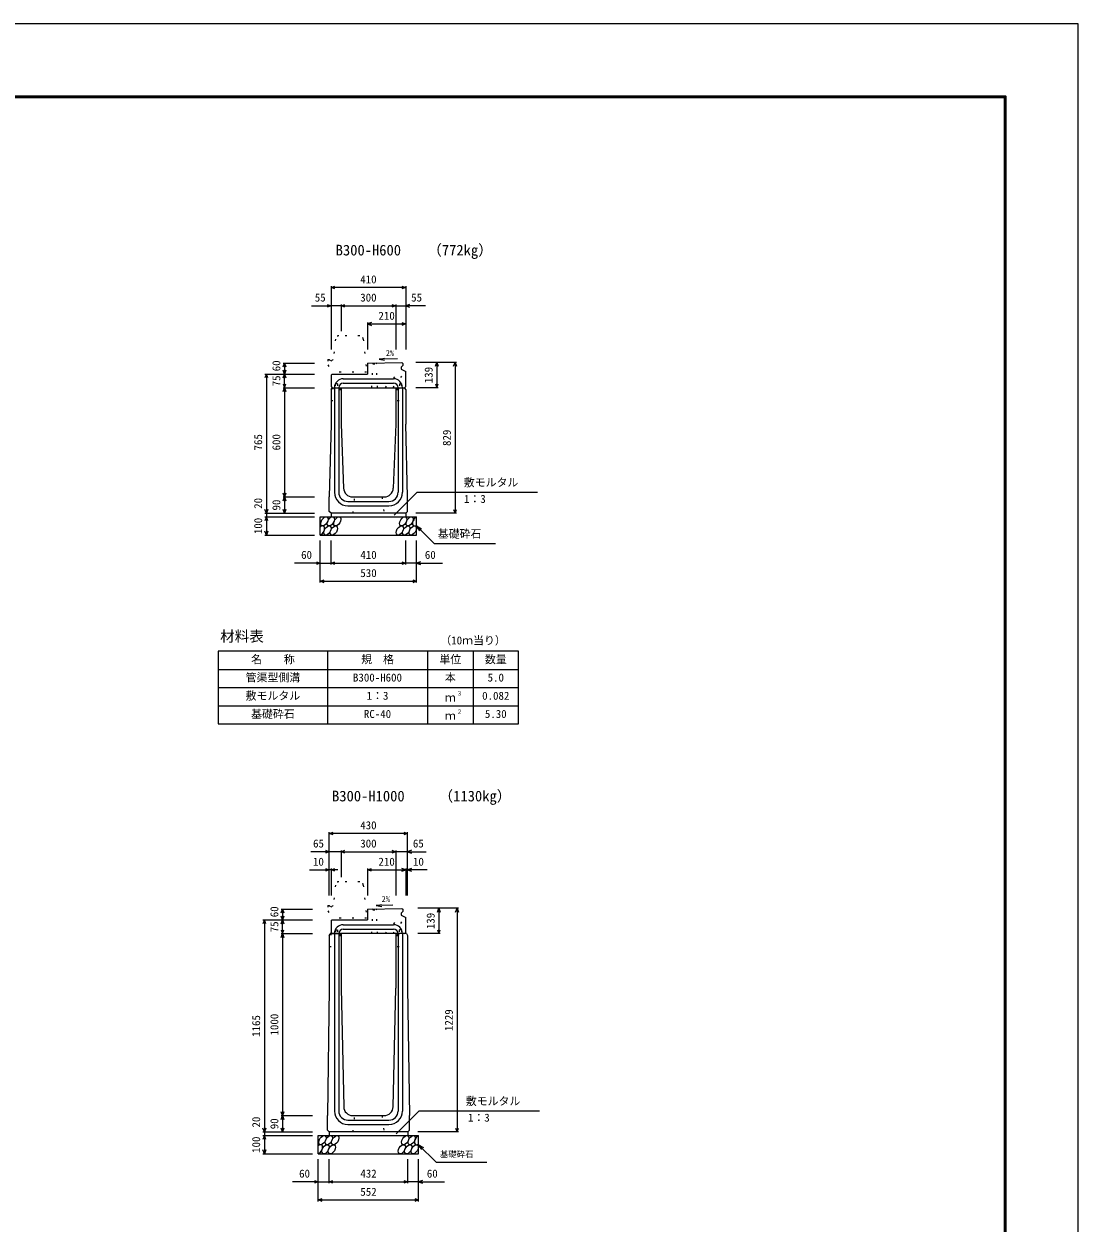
# Model space of a CAD drawing. Units: millimetres, scale not verified. Extents: x -12600 to 12600, y -5940 to 5940.
# Drawn here: x 6807 to 12600, y -649 to 5940 of the extents above; entities that cross this region are included whole.
import ezdxf
from ezdxf.enums import TextEntityAlignment as Align

# ---------------------------------------------------------------- set-up
doc = ezdxf.new("R2010")
doc.units = ezdxf.units.MM
doc.header["$LTSCALE"] = 40
doc.linetypes.add('DOTTED', pattern=[1.75, 0.25, -1.5])
for name, color, linetype, lineweight in [('0-0_DIM', 7, 'Continuous', 25), ('0-1_Defpoints', 5, 'Continuous', 25), ('0-2_HATCH', 6, 'Continuous', 25), ('0-3_HYO', 3, 'Continuous', 25), ('0-4_HYO2', 4, 'Continuous', 25), ('0-5_OUTLINE', 3, 'Continuous', 25), ('0-6_OUTLINE2', 4, 'DOTTED', 25), ('0-7_TXT', 7, 'Continuous', 25), ('0-8_WAKU', 3, 'Continuous', 25)]:
    doc.layers.add(name, color=color, linetype=linetype, lineweight=lineweight)
doc.styles.add('ＭＳ ゴシック', font='')
doc.styles.get('ＭＳ ゴシック').set_extended_font_data('MS Gothic')

msp = doc.modelspace()

# ---------------------------------------------------------------- linework, layer by layer
at = {"layer": '0-0_DIM'}
for p, q in [((8495, 4498.96), (8495, 4151.46)), ((8905, 4491.46), (8495, 4491.46)), ((8905, 4498.96), (8905, 4151.46)), ((8386.62, 4391.46), (8495, 4391.46)), ((8550, 4391.46), (8495, 4391.46)), ((8550, 4398.96), (8550, 4251.46)), ((8550, 4391.46), (8850, 4391.46)), ((8850, 4398.96), (8850, 4151.46)), ((8850, 4391.46), (8905, 4391.46)), ((9013.38, 4391.46), (8905, 4391.46)), ((8695, 4298.96), (8695, 4151.46)), ((8695, 4291.46), (8905, 4291.46)), ((8231.5, 4076.46), (8404, 4076.46)), ((8239, 4076.46), (8239, 4016.46)), ((9183.5, 4080.46), (8961, 4080.46)), ((9076, 4080.46), (9076, 3941.46)), ((9176, 4080.46), (9176, 3251.46)), ((8131.5, 4016.46), (8404, 4016.46)), ((8139, 4016.46), (8139, 3251.46)), ((8239, 3941.46), (8239, 4016.46)), ((8231.5, 3941.46), (8404, 3941.46)), ((8239, 3941.46), (8239, 3341.46)), ((9083.5, 3941.46), (8961, 3941.46)), ((8842.11, 3240.65), (8968.34, 3366.89)), ((8968.34, 3366.89), (9629.81, 3366.89)), ((8231.5, 3341.46), (8404, 3341.46)), ((8239, 3341.46), (8239, 3251.46)), ((8131.5, 3251.46), (8404, 3251.46)), ((8131.5, 3231.46), (8404, 3231.46)), ((8139, 3251.46), (8139, 3231.46)), ((8139, 3231.46), (8139, 3131.46)), ((9183.5, 3251.46), (8961, 3251.46)), ((8965, 3181.46), (9060.76, 3085.71)), ((8965, 3181.46), (8990.98, 3166.46)), ((8965, 3181.46), (8980, 3155.48)), ((8131.5, 3131.46), (8404, 3131.46)), ((8435, 2870.1), (8435, 3101.46)), ((8495, 2970.1), (8495, 3101.46)), ((8905, 2970.1), (8905, 3101.46)), ((8965, 2870.1), (8965, 3101.46)), ((9060.76, 3085.71), (9398.31, 3085.71)), ((8435, 2977.6), (8293.21, 2977.6)), ((8435, 2977.6), (8495, 2977.6)), ((8495, 2977.6), (8905, 2977.6)), ((8965, 2977.6), (8905, 2977.6)), ((8965, 2977.6), (9106.79, 2977.6)), ((8435, 2877.6), (8965, 2877.6)), ((8485, 1151.46), (8485, 1498.96)), ((8915, 1491.46), (8485, 1491.46)), ((8915, 1151.46), (8915, 1498.96)), ((8485, 1391.46), (8383.02, 1391.46)), ((8550, 1391.46), (8485, 1391.46)), ((8550, 1398.96), (8550, 1251.46)), ((8550, 1391.46), (8850, 1391.46)), ((8850, 1398.96), (8850, 1151.46)), ((8915, 1391.46), (8850, 1391.46)), ((8915, 1391.46), (9016.98, 1391.46)), ((8376.62, 1291.46), (8485, 1291.46)), ((8495, 1291.46), (8485, 1291.46)), ((8495, 1298.96), (8495, 1151.46)), ((8531.3, 1291.46), (8495, 1291.46)), ((8695, 1298.96), (8695, 1151.46)), ((8695, 1291.46), (8905, 1291.46)), ((8905, 1298.96), (8905, 1151.46)), ((8905, 1291.46), (8915, 1291.46)), ((9023.38, 1291.46), (8915, 1291.46)), ((8220.5, 1076.46), (8393, 1076.46)), ((8228, 1076.46), (8228, 1016.46)), ((9194.5, 1080.46), (8972, 1080.46)), ((9087, 1080.46), (9087, 941.46)), ((9187, 1080.46), (9187, -148.54)), ((8120.5, 1016.46), (8393, 1016.46)), ((8128, 1016.46), (8128, -148.54)), ((8228, 941.46), (8228, 1016.46)), ((8220.5, 941.46), (8393, 941.46)), ((8228, 941.46), (8228, -58.54)), ((9094.5, 941.46), (8972, 941.46)), ((8220.5, -58.54), (8393, -58.54)), ((8228, -58.54), (8228, -148.54)), ((8853.11, -159.35), (8979.34, -33.11)), ((8979.34, -33.11), (9640.81, -33.11)), ((8120.5, -148.54), (8393, -148.54)), ((8120.5, -168.54), (8393, -168.54)), ((8128, -148.54), (8128, -168.54)), ((8128, -168.54), (8128, -268.54)), ((9194.5, -148.54), (8972, -148.54)), ((8976, -218.54), (9071.76, -314.29)), ((8976, -218.54), (9001.98, -233.54)), ((8976, -218.54), (8991, -244.52)), ((8120.5, -268.54), (8393, -268.54)), ((8424, -529.9), (8424, -298.54)), ((8484, -429.9), (8484, -298.54)), ((8916, -429.9), (8916, -298.54)), ((8976, -529.9), (8976, -298.54)), ((9072.76, -314.29), (9350.31, -314.29)), ((8424, -422.4), (8282.21, -422.4)), ((8424, -422.4), (8484, -422.4)), ((8484, -422.4), (8916, -422.4)), ((8976, -422.4), (8916, -422.4)), ((8976, -422.4), (9117.79, -422.4)), ((8424, -522.4), (8976, -522.4))]:
    msp.add_line(p, q, dxfattribs=at)
for points in [[(8516.14, 4483.77), (8495, 4491.46), (8516.14, 4499.16)], [(8883.86, 4499.16), (8905, 4491.46), (8883.86, 4483.77)], [(8473.86, 4399.16), (8495, 4391.46), (8473.86, 4383.77)], [(8571.14, 4383.77), (8550, 4391.46), (8571.14, 4399.16)], [(8828.86, 4399.16), (8850, 4391.46), (8828.86, 4383.77)], [(8926.14, 4399.16), (8905, 4391.46), (8926.14, 4383.77)], [(8716.14, 4299.16), (8695, 4291.46), (8716.14, 4283.77)], [(8883.86, 4299.16), (8905, 4291.46), (8883.86, 4283.77)], [(8231.3, 4055.32), (8239, 4076.46), (8246.7, 4055.32)], [(8246.7, 4037.61), (8239, 4016.46), (8231.3, 4037.61)], [(9068.3, 4059.32), (9076, 4080.46), (9083.7, 4059.32)], [(9168.3, 4059.32), (9176, 4080.46), (9183.7, 4059.32)], [(8146.7, 3995.32), (8139, 4016.46), (8131.3, 3995.32)], [(8231.3, 3995.32), (8239, 4016.46), (8246.7, 3995.32)], [(8231.3, 3962.61), (8239, 3941.46), (8246.7, 3962.61)], [(9068.3, 3962.61), (9076, 3941.46), (9083.7, 3962.61)], [(8231.3, 3920.32), (8239, 3941.46), (8246.7, 3920.32)], [(8246.7, 3362.61), (8239, 3341.46), (8231.3, 3362.61)], [(8231.3, 3320.32), (8239, 3341.46), (8246.7, 3320.32)], [(8146.7, 3272.61), (8139, 3251.46), (8131.3, 3272.61)], [(8146.7, 3210.32), (8139, 3231.46), (8131.3, 3210.32)], [(8246.7, 3272.61), (8239, 3251.46), (8231.3, 3272.61)], [(9168.3, 3272.61), (9176, 3251.46), (9183.7, 3272.61)], [(8146.7, 3152.61), (8139, 3131.46), (8131.3, 3152.61)], [(8413.86, 2985.29), (8435, 2977.6), (8413.86, 2969.9)], [(8516.14, 2969.9), (8495, 2977.6), (8516.14, 2985.29)], [(8883.86, 2985.29), (8905, 2977.6), (8883.86, 2969.9)], [(8986.14, 2985.29), (8965, 2977.6), (8986.14, 2969.9)], [(8456.14, 2869.9), (8435, 2877.6), (8456.14, 2885.29)], [(8943.86, 2885.29), (8965, 2877.6), (8943.86, 2869.9)], [(8506.14, 1483.77), (8485, 1491.46), (8506.14, 1499.16)], [(8893.86, 1499.16), (8915, 1491.46), (8893.86, 1483.77)], [(8463.86, 1399.16), (8485, 1391.46), (8463.86, 1383.77)], [(8571.14, 1383.77), (8550, 1391.46), (8571.14, 1399.16)], [(8828.86, 1399.16), (8850, 1391.46), (8828.86, 1383.77)], [(8936.14, 1399.16), (8915, 1391.46), (8936.14, 1383.77)], [(8463.86, 1299.16), (8485, 1291.46), (8463.86, 1283.77)], [(8516.14, 1283.77), (8495, 1291.46), (8516.14, 1299.16)], [(8716.14, 1283.77), (8695, 1291.46), (8716.14, 1299.16)], [(8883.86, 1283.77), (8905, 1291.46), (8883.86, 1299.16)], [(8936.14, 1299.16), (8915, 1291.46), (8936.14, 1283.77)], [(8220.3, 1055.32), (8228, 1076.46), (8235.7, 1055.32)], [(9079.3, 1059.32), (9087, 1080.46), (9094.7, 1059.32)], [(9179.3, 1059.32), (9187, 1080.46), (9194.7, 1059.32)], [(8135.7, 995.32), (8128, 1016.46), (8120.3, 995.32)], [(8235.7, 1037.61), (8228, 1016.46), (8220.3, 1037.61)], [(8220.3, 995.32), (8228, 1016.46), (8235.7, 995.32)], [(8220.3, 962.61), (8228, 941.46), (8235.7, 962.61)], [(8220.3, 920.32), (8228, 941.46), (8235.7, 920.32)], [(9079.3, 962.61), (9087, 941.46), (9094.7, 962.61)], [(8235.7, -37.39), (8228, -58.54), (8220.3, -37.39)], [(8220.3, -79.68), (8228, -58.54), (8235.7, -79.68)], [(8135.7, -127.39), (8128, -148.54), (8120.3, -127.39)], [(8235.7, -127.39), (8228, -148.54), (8220.3, -127.39)], [(9179.3, -127.39), (9187, -148.54), (9194.7, -127.39)], [(8135.7, -189.68), (8128, -168.54), (8120.3, -189.68)], [(8135.7, -247.39), (8128, -268.54), (8120.3, -247.39)], [(8402.86, -414.71), (8424, -422.4), (8402.86, -430.1)], [(8505.14, -430.1), (8484, -422.4), (8505.14, -414.71)], [(8894.86, -414.71), (8916, -422.4), (8894.86, -430.1)], [(8997.14, -414.71), (8976, -422.4), (8997.14, -430.1)], [(8445.14, -530.1), (8424, -522.4), (8445.14, -514.71)], [(8954.86, -514.71), (8976, -522.4), (8954.86, -530.1)]]:
    msp.add_lwpolyline(points, dxfattribs=at)
at = {"layer": '0-1_Defpoints'}
msp.add_lwpolyline([(-4200, -5940), (12600, -5940), (12600, 5940), (-4200, 5940)], close=True, dxfattribs=at)
at = {"layer": '0-2_HATCH'}
for centre in [(8457.89, 3206.46), (8493.37, 3206.46), (8528.84, 3206.46), (8891.05, 3206.46), (8926.52, 3206.46), (8474.77, 3156.46), (8510.25, 3156.46), (8872.45, 3156.46), (8907.93, 3156.46), (8943.41, 3156.46), (8446.89, -193.54), (8482.37, -193.54), (8517.84, -193.54), (8902.05, -193.54), (8937.52, -193.54), (8463.77, -243.54), (8499.25, -243.54), (8883.45, -243.54), (8918.93, -243.54), (8954.41, -243.54)]:
    msp.add_ellipse(centre, major_axis=(14.54, 23.54), ratio=0.5792, dxfattribs=at)
for centre, start_param, end_param in [((8962, 3206.46), 0.6666252, 4.1103269), ((8439.3, 3156.46), 3.7419964, 7.318141), ((8973, -193.54), 0.6666252, 4.1103269), ((8428.3, -243.54), 3.7419964, 7.318141)]:
    msp.add_ellipse(centre, major_axis=(14.54, 23.54), ratio=0.5792, start_param=start_param, end_param=end_param, dxfattribs=at)
at = {"layer": '0-3_HYO'}
for p, q in [((8475, 2493.36), (8475, 2093.36)), ((9025, 2493.36), (9025, 2093.36)), ((9275, 2493.36), (9275, 2093.36)), ((7875, 2393.36), (9525, 2393.36))]:
    msp.add_line(p, q, dxfattribs=at)
msp.add_lwpolyline([(7875, 2093.36), (9525, 2093.36), (9525, 2493.36), (7875, 2493.36)], close=True, dxfattribs=at)
at = {"layer": '0-4_HYO2'}
for p, q in [((7875, 2293.36), (9525, 2293.36)), ((7875, 2193.36), (9525, 2193.36))]:
    msp.add_line(p, q, dxfattribs=at)
at = {"layer": '0-5_OUTLINE', "linetype": 'DOTTED'}
for p, q in [((8651.9, 4226.46), (8538.1, 4226.46)), ((8518.19, 4208.41), (8507, 4096.46)), ((8671.8, 4208.45), (8690, 4026.46)), ((8477, 4096.46), (8477, 4066.46)), ((8477, 4096.46), (8485, 4096.46)), ((8477, 4066.46), (8500, 4026.46)), ((8690, 4026.46), (8500, 4026.46)), ((8518.19, 1208.41), (8507, 1096.46)), ((8651.9, 1226.46), (8538.1, 1226.46)), ((8671.8, 1208.45), (8690, 1026.46)), ((8477, 1096.46), (8477, 1066.46)), ((8477, 1096.46), (8485, 1096.46)), ((8477, 1066.46), (8500, 1026.46)), ((8690, 1026.46), (8500, 1026.46))]:
    msp.add_line(p, q, dxfattribs=at)
at = {"layer": '0-5_OUTLINE'}
for p, q in [((8695, 4076.46), (8884, 4080.06)), ((8695, 4076.46), (8695, 4016.46)), ((8880, 4053.46), (8889, 4063.46)), ((8880, 4053.46), (8880, 4043.46)), ((8880, 4043.46), (8905, 4030.46)), ((8884, 4080.06), (8889, 4075.16)), ((8889, 4075.16), (8889, 4063.46)), ((8905, 3947.46), (8905, 4030.46)), ((8495, 4010.46), (8501, 4016.46)), ((8495, 4010.46), (8495, 3947.46)), ((8501, 4016.46), (8695, 4016.46)), ((8495, 3947.46), (8501, 3941.46)), ((8495, 3931.46), (8500, 3941.46)), ((8495, 3931.46), (8495, 3741.46)), ((8500, 3941.46), (8900, 3941.46)), ((8550, 3941.46), (8550, 3741.46)), ((8850, 3941.46), (8850, 3741.46)), ((8899, 3941.46), (8905, 3947.46)), ((8905, 3931.46), (8900, 3941.46)), ((8905, 3931.46), (8905, 3741.46)), ((8495, 3741.46), (8485, 3341.46)), ((8550, 3741.46), (8563.2, 3389.59)), ((8850, 3741.46), (8836.8, 3389.59)), ((8915, 3341.46), (8905, 3741.46)), ((8485, 3261.46), (8485, 3341.46)), ((8613.16, 3341.46), (8786.84, 3341.46)), ((8915, 3261.46), (8915, 3341.46)), ((8435, 3231.46), (8965, 3231.46)), ((8435, 3131.46), (8435, 3231.46)), ((8495, 3251.46), (8485, 3261.46)), ((8905, 3251.46), (8495, 3251.46)), ((8495, 3251.46), (8495, 3231.46)), ((8905, 3251.46), (8915, 3261.46)), ((8905, 3251.46), (8905, 3231.46)), ((8965, 3131.46), (8965, 3231.46)), ((8435, 3131.46), (8965, 3131.46)), ((8695, 1076.46), (8884, 1080.06)), ((8695, 1076.46), (8695, 1016.46)), ((8880, 1053.46), (8889, 1063.46)), ((8884, 1080.06), (8889, 1075.16)), ((8889, 1075.16), (8889, 1063.46)), ((8495, 1010.46), (8501, 1016.46)), ((8495, 1010.46), (8495, 947.46)), ((8501, 1016.46), (8695, 1016.46)), ((8880, 1053.46), (8880, 1043.46)), ((8880, 1043.46), (8905, 1030.46)), ((8905, 947.46), (8905, 1030.46)), ((8485, 931.46), (8490, 941.46)), ((8485, 931.46), (8485, 641.46)), ((8910, 941.46), (8490, 941.46)), ((8491, 941.46), (8550, 941.46)), ((8495, 947.46), (8501, 941.46)), ((8550, 941.46), (8550, 641.46)), ((8850, 941.46), (8850, 641.46)), ((8909, 941.46), (8850, 941.46)), ((8899, 941.46), (8905, 947.46)), ((8910, 941.46), (8915, 931.46)), ((8915, 931.46), (8915, 641.46)), ((8485, 641.46), (8475, -58.54)), ((8550, 641.46), (8563.95, -9.61)), ((8836.05, -9.61), (8850, 641.46)), ((8915, 641.46), (8925, -58.54)), ((8475, -139.54), (8475, -58.54)), ((8613.94, -58.54), (8786.06, -58.54)), ((8925, -139.54), (8925, -58.54)), ((8424, -168.54), (8976, -168.54)), ((8424, -268.54), (8424, -168.54)), ((8484, -148.54), (8475, -139.54)), ((8916, -148.54), (8484, -148.54)), ((8484, -148.54), (8484, -168.54)), ((8916, -148.54), (8925, -139.54)), ((8916, -148.54), (8916, -168.54)), ((8976, -268.54), (8976, -168.54)), ((8424, -268.54), (8976, -268.54))]:
    msp.add_line(p, q, dxfattribs=at)
at = {"layer": '0-5_OUTLINE', "linetype": 'DOTTED'}
for points in [[(8485, 4096.46), (8495, 4086.46), (8505, 4096.46), (8507, 4096.46)], [(8485, 1096.46), (8495, 1086.46), (8505, 1096.46), (8507, 1096.46)]]:
    msp.add_lwpolyline(points, dxfattribs=at)
for centre, start, end in [((8538.1, 4206.46), 90, 174.40835), ((8651.9, 4206.46), 4.08463, 90), ((8538.1, 1206.46), 90, 174.40835), ((8651.9, 1206.46), 4.08463, 90)]:
    msp.add_arc(centre, 20, start, end, dxfattribs=at)
at = {"layer": '0-5_OUTLINE'}
for centre, start, end in [((8613.16, 3391.46), 182.14759, 270), ((8786.84, 3391.46), 270, 357.85241), ((8613.94, -8.54), 181.22758, 270), ((8786.06, -8.54), 270, 358.77242)]:
    msp.add_arc(centre, 50, start, end, dxfattribs=at)
at = {"layer": '0-6_OUTLINE2'}
for p, q in [((8718.5, 3941.46), (8725, 4072.71)), ((8725, 4072.71), (8722.53, 4076.99)), ((8725, 4072.71), (8743, 4072.71)), ((8743, 4072.71), (8745.73, 4077.43)), ((8749.5, 3941.46), (8743, 4072.71)), ((8792.97, 3941.46), (8881.47, 4042.7)), ((8835.65, 3941.46), (8903.37, 4031.31)), ((8529.75, 3961.96), (8517.75, 3961.96)), ((8517.75, 3961.96), (8517.75, 3936.96)), ((8529.75, 3961.96), (8529.75, 3936.96)), ((8870.25, 3961.96), (8882.25, 3961.96)), ((8870.25, 3961.96), (8870.25, 3936.96)), ((8882.25, 3961.96), (8882.25, 3936.96)), ((8497.75, 3936.96), (8542, 3936.96)), ((8542, 3936.96), (8542, 3871.46)), ((8858, 3936.96), (8858, 3871.46)), ((8858, 3936.96), (8902.25, 3936.96)), ((8495, 3871.46), (8542, 3871.46)), ((8858, 3871.46), (8905, 3871.46)), ((8615, 3251.46), (8625, 3341.46)), ((8775, 3341.46), (8785, 3251.46)), ((8718.5, 941.46), (8725, 1072.71)), ((8725, 1072.71), (8722.53, 1076.99)), ((8725, 1072.71), (8743, 1072.71)), ((8743, 1072.71), (8745.73, 1077.43)), ((8749.5, 941.46), (8743, 1072.71)), ((8792.97, 941.46), (8881.47, 1042.7)), ((8835.65, 941.46), (8903.37, 1031.31)), ((8487.75, 936.96), (8542, 936.96)), ((8518.5, 961.96), (8530.5, 961.96)), ((8518.5, 961.96), (8518.5, 936.96)), ((8530.5, 961.96), (8530.5, 936.96)), ((8542, 936.96), (8542, 871.46)), ((8858, 936.96), (8858, 871.46)), ((8858, 936.96), (8912.25, 936.96)), ((8881.5, 961.96), (8869.5, 961.96)), ((8869.5, 961.96), (8869.5, 936.96)), ((8881.5, 961.96), (8881.5, 936.96)), ((8485, 871.46), (8542, 871.46)), ((8858, 871.46), (8915, 871.46)), ((8615, -148.54), (8625, -58.54)), ((8775, -58.54), (8785, -148.54))]:
    msp.add_line(p, q, dxfattribs=at)
at = {"layer": '0-6_OUTLINE2', "linetype": 'Continuous'}
for p, q in [((8562, 3990.46), (8838, 3990.46)), ((8562, 3966.46), (8838, 3966.46)), ((8513, 3941.46), (8513, 3366.46)), ((8537, 3941.46), (8537, 3366.46)), ((8863, 3941.46), (8863, 3366.46)), ((8887, 3941.46), (8887, 3366.46)), ((8587, 3316.46), (8813, 3316.46)), ((8587, 3292.46), (8813, 3292.46)), ((8562, 990.46), (8838, 990.46)), ((8513, 941.46), (8513, -33.54)), ((8537, 941.46), (8537, -33.54)), ((8562, 966.46), (8838, 966.46)), ((8863, 941.46), (8863, -33.54)), ((8887, 941.46), (8887, -33.54)), ((8587, -83.54), (8813, -83.54)), ((8587, -107.54), (8813, -107.54))]:
    msp.add_line(p, q, dxfattribs=at)
for centre, radius, start, end in [((8562, 3941.46), 49, 90, 180), ((8562, 3941.46), 25, 90, 180), ((8838, 3941.46), 49, 0, 90), ((8838, 3941.46), 25, 0, 90), ((8587, 3366.46), 74, 180, 270), ((8587, 3366.46), 50, 180, 270), ((8813, 3366.46), 50, 270, 0), ((8813, 3366.46), 74, 270, 0), ((8562, 941.46), 49, 90, 180), ((8838, 941.46), 49, 0, 90), ((8562, 941.46), 25, 90, 180), ((8838, 941.46), 25, 0, 90), ((8587, -33.54), 74, 180, 270), ((8587, -33.54), 50, 180, 270), ((8813, -33.54), 50, 270, 0), ((8813, -33.54), 74, 270, 0)]:
    msp.add_arc(centre, radius, start, end, dxfattribs=at)
at = {"layer": '0-7_TXT'}
for p, q in [((8758.29, 4097.67), (8787.93, 4093.03)), ((8743.27, 1095.83), (8772.91, 1091.19))]:
    msp.add_line(p, q, dxfattribs=at)
for points in [[(8859.78, 4099.61), (8758.29, 4097.67), (8787.73, 4103.44)], [(8833.69, 1097.56), (8743.27, 1095.83), (8772.71, 1101.61)]]:
    msp.add_lwpolyline(points, dxfattribs=at)
at = {"layer": '0-8_WAKU', "lineweight": 50}
msp.add_lwpolyline([(-3800, -5540), (12200, -5540), (12200, 5540), (-3800, 5540)], close=True, dxfattribs=at)

# ---------------------------------------------------------------- texts
at = {"layer": '0-0_DIM', "style": 'ＭＳ ゴシック'}
for s, height, p in [('410', 43.99, (8655, 4501.46)), ('55', 43.99, (8405.16, 4401.46)), ('300', 43.99, (8655, 4401.46)), ('55', 43.99, (8934.84, 4401.46)), ('210', 43.99, (8755, 4301.46)), ('敷モルタル', 43.99, (9223.94, 3385.62)), ('1：3', 43.99, (9224.94, 3294.93)), ('基礎砕石', 43.99, (9081.32, 3102.88)), ('60', 43.99, (8330, 2987.6)), ('410', 43.99, (8655.53, 2987.6)), ('60', 43.99, (9010, 2987.6)), ('530', 43.99, (8655.53, 2887.6)), ('430', 43.99, (8655, 1501.46)), ('65', 43.99, (8395.68, 1401.46)), ('300', 43.99, (8655, 1401.46)), ('65', 43.99, (8944.32, 1401.46)), ('10', 43.99, (8395.16, 1301.46)), ('210', 43.99, (8755, 1301.46)), ('10', 43.99, (8944.84, 1301.46)), ('敷モルタル', 43.99, (9234.94, -14.38)), ('1：3', 43.99, (9246.94, -105.07)), ('基礎砕石', 32.99, (9092.32, -297.12)), ('60', 43.99, (8319, -412.4)), ('432', 43.99, (8655.53, -412.4)), ('60', 43.99, (9021, -412.4)), ('552', 43.99, (8655.53, -512.4))]:
    msp.add_text(s, height=height, dxfattribs=at).set_placement(p, align=Align.BOTTOM_LEFT)
for s, p in [('60', (8229, 4031.46)), ('139', (9066, 3965.96)), ('75', (8229, 3948.96)), ('829', (9166, 3620.96)), ('765', (8129, 3596.46)), ('600', (8229, 3596.46)), ('20', (8129, 3275.78)), ('90', (8229, 3266.46)), ('100', (8129, 3136.46)), ('60', (8218, 1031.46)), ('75', (8218, 948.96)), ('139', (9077, 965.96)), ('1165', (8118, 373.96)), ('1000', (8218, 381.46)), ('1229', (9177, 405.96)), ('20', (8118, -124.22)), ('90', (8218, -133.54)), ('100', (8118, -263.54))]:
    msp.add_text(s, height=43.99, rotation=90, dxfattribs=at).set_placement(p, align=Align.BOTTOM_LEFT)
at = {"layer": '0-7_TXT', "style": 'ＭＳ ゴシック'}
for s, height, p in [('B300-H600', 58.65, (8520, 4650.44)), ('（772kg）', 58.65, (9023.7, 4650.44)), ('2%', 32.99, (8795.76, 4105.28)), ('材料表', 58.65, (7885, 2528.36)), ('（10ｍ当り）', 43.99, (9095, 2517.36)), ('名\u3000\u3000称', 43.99, (8055, 2413.36)), ('規\u3000格', 43.99, (8660, 2413.36)), ('単位', 43.99, (9090, 2413.36)), ('数量', 43.99, (9340, 2413.36)), ('管渠型側溝', 43.99, (8025, 2313.36)), ('本', 43.99, (9120, 2313.36)), ('B300-H600', 43.99, (8615, 2313.36)), ('5.0', 43.99, (9355, 2313.36)), ('敷モルタル', 43.99, (8025, 2213.36)), ('1：3', 43.99, (8690, 2213.36)), ('ｍ', 43.99, (9120, 2203.36)), ('３', 21.99, (9185.54, 2243.73)), ('0.082', 43.99, (9325, 2213.36)), ('基礎砕石', 43.99, (8055, 2113.36)), ('RC-40', 43.99, (8675, 2113.36)), ('ｍ', 43.99, (9120, 2103.36)), ('２', 21.99, (9185.54, 2143.73)), ('5.30', 43.99, (9340, 2113.36)), ('B300-H1000', 58.65, (8500, 1650.44)), ('（1130kg）', 58.65, (9085.88, 1650.44)), ('2%', 32.99, (8772.84, 1105.17))]:
    msp.add_text(s, height=height, dxfattribs=at).set_placement(p, align=Align.BOTTOM_LEFT)

doc.saveas('drawing.dxf')
